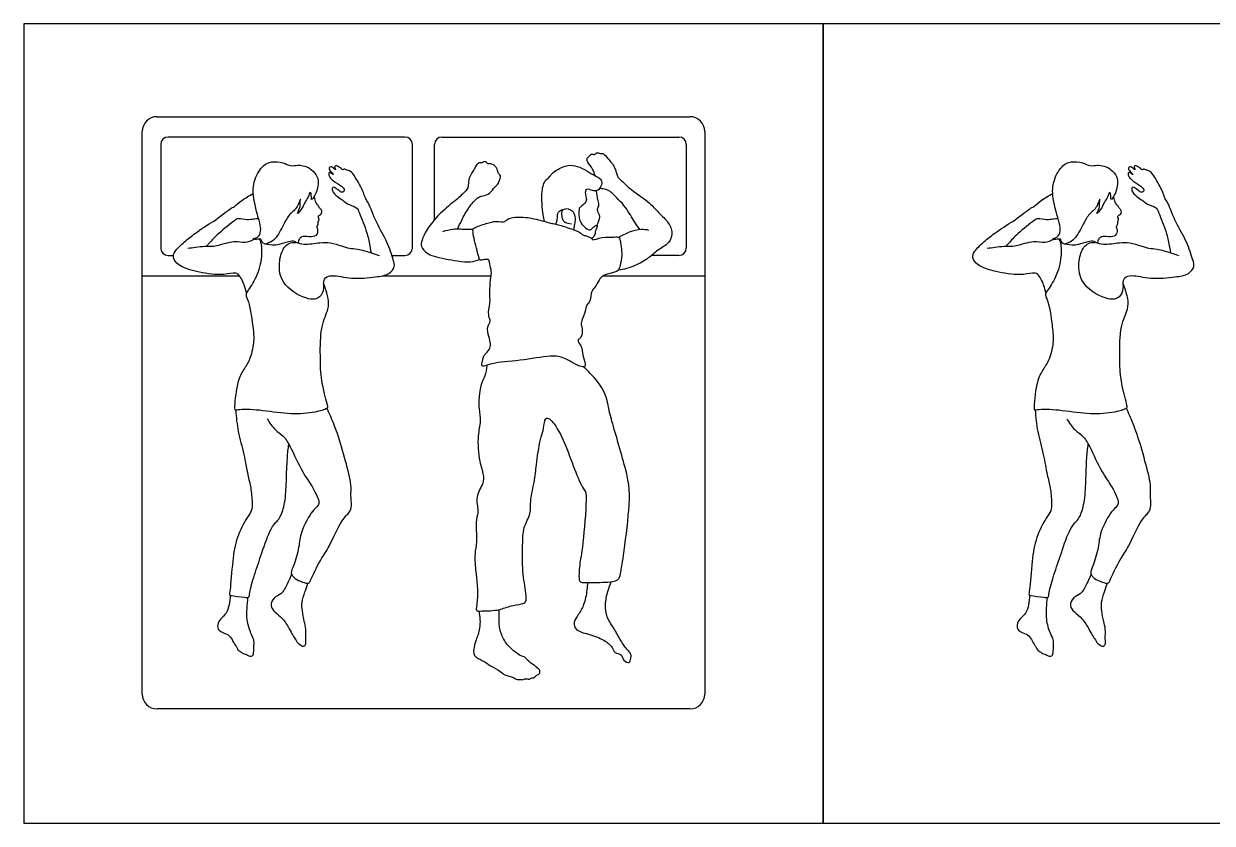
# Model space of a CAD drawing. Header units: millimetres. Extents: x 0 to 18.9, y 0.1 to 18.6.
# Drawn here: x 10.662 to 14.74, y 12.825 to 15.568 of the extents above; entities that cross this region are included whole.
import ezdxf

# ---------------------------------------------------------------- set-up
doc = ezdxf.new("R2010")
doc.units = ezdxf.units.MM
for name, color, linetype, true_color in [('AG-FURNITURE', 7, 'Continuous', 0x66ccff), ('AG-PEOPLE', 7, 'Continuous', 0x66ccff), ('X-VIEWPORT', 7, 'Continuous', 0xfb0280)]:
    doc.layers.add(name, color=color, linetype=linetype, true_color=true_color)

msp = doc.modelspace()

# ---------------------------------------------------------------- linework, layer by layer
at = {"layer": 'AG-FURNITURE'}
for p, q in [((11.0682, 14.7033), (11.4023, 14.7033)), ((11.711, 14.7033), (11.7326, 14.7033)), ((11.8916, 14.7033), (12.2655, 14.7033)), ((12.6496, 14.7033), (12.9986, 14.7033))]:
    msp.add_line(p, q, dxfattribs=at)
for centre, radius, start, end in [((11.119, 15.1986), 0.0508, 90, 180), ((12.9478, 15.1986), 0.0508, 0, 90), ((11.1571, 15.1542), 0.0254, 90, 180), ((11.9699, 15.1542), 0.0254, 360, 90), ((12.0969, 15.1542), 0.0254, 90, 180), ((12.9097, 15.1542), 0.0254, 0, 90), ((11.1571, 14.7986), 0.0254, 180, 270), ((11.9699, 14.7986), 0.0254, 270, 0), ((12.9097, 14.7986), 0.0254, 270, 0), ((11.119, 13.2682), 0.0508, 180, 270), ((12.9478, 13.2682), 0.0508, 270, 0)]:
    msp.add_arc(centre, radius, start, end, dxfattribs=at)
for points in [[(11.119, 15.2494), (12.0334, 15.2494), (12.9478, 15.2494)], [(11.0682, 13.2682), (11.0682, 14.2334), (11.0682, 15.1986)], [(11.9699, 15.1796), (11.5635, 15.1796), (11.1571, 15.1796)], [(12.0969, 15.1796), (12.5033, 15.1796), (12.9097, 15.1796)], [(12.9986, 15.1986), (12.9986, 14.2334), (12.9986, 13.2682)], [(11.1317, 15.1542), (11.1317, 14.9764), (11.1317, 14.7986)], [(11.9953, 14.7986), (11.9953, 14.9764), (11.9953, 15.1542)], [(12.0715, 14.8964), (12.0715, 15.0253), (12.0715, 15.1542)], [(12.9351, 15.1542), (12.9351, 14.9764), (12.9351, 14.7986)], [(11.1571, 14.7732), (11.1662, 14.7732), (11.1752, 14.7732)], [(11.9251, 14.7732), (11.9475, 14.7732), (11.9699, 14.7732)], [(12.9097, 14.7732), (12.8626, 14.7732), (12.8154, 14.7732)], [(12.9478, 13.2174), (12.0334, 13.2174), (11.119, 13.2174)]]:
    msp.add_open_spline(points, degree=2, dxfattribs=at)
at = {"layer": 'AG-PEOPLE'}
for points, knots in [([(11.4758, 14.8295), (11.4664, 14.8296), (11.4567, 14.8269), (11.4442, 14.8317), (11.4684, 14.8336), (11.4767, 14.859), (11.4721, 14.8867), (11.4465, 14.9701), (11.449, 15.0306), (11.4813, 15.0843), (11.5114, 15.0965), (11.552, 15.0939), (11.5764, 15.0779), (11.6027, 15.0848), (11.6186, 15.0811), (11.6263, 15.0791)], [15.273259, 15.273259, 15.273259, 15.273259, 15.503391, 15.658708, 15.895132, 16.186466, 16.506705, 17.061047, 17.539633, 17.993741, 18.327445, 18.701136, 19.018735, 19.319303, 19.61353, 19.61353, 19.61353, 19.61353]), ([(12.1506, 14.8636), (12.155, 14.8741), (12.1649, 14.8951), (12.1863, 14.9365), (12.2166, 14.9705), (12.2307, 14.9769), (12.2573, 14.9807), (12.2733, 15.0033), (12.2915, 15.0204), (12.2962, 15.0363), (12.2987, 15.0471), (12.293, 15.052), (12.2894, 15.0544), (12.2865, 15.0696), (12.281, 15.0793), (12.271, 15.0867), (12.26, 15.0888), (12.2535, 15.0861), (12.251, 15.094), (12.2402, 15.0966), (12.2355, 15.0893), (12.226, 15.0928), (12.2152, 15.0858), (12.2089, 15.0708), (12.1988, 15.0565), (12.189, 15.0393), (12.1875, 15.0139), (12.185, 15.0003), (12.1519, 14.9682), (12.1054, 14.9336), (12.0471, 14.8719), (12.0288, 14.8283), (12.0221, 14.8025), (12.0457, 14.7798), (12.0699, 14.7694), (12.1508, 14.7528), (12.1933, 14.7497), (12.2161, 14.7556), (12.2263, 14.7593)], [0, 0, 0, 0, 0.33156, 0.725956, 1.103378, 1.326811, 1.61226, 1.910571, 2.194644, 2.423723, 2.602357, 2.745413, 2.862826, 3.07898, 3.272646, 3.47139, 3.663526, 3.796958, 3.942903, 4.119436, 4.270869, 4.439302, 4.63424, 4.861209, 5.099157, 5.353762, 5.632478, 5.837686, 6.20686, 6.659513, 7.184702, 7.572564, 7.843324, 8.144343, 8.448784, 8.968802, 9.354566, 9.681914, 9.681914, 9.681914, 9.681914]), ([(12.6222, 15.0471), (12.6202, 15.0548), (12.6158, 15.0694), (12.5973, 15.0926), (12.5926, 15.101), (12.5976, 15.1122), (12.6041, 15.1135), (12.608, 15.1237), (12.6205, 15.1169), (12.6268, 15.1278), (12.6379, 15.1223), (12.6513, 15.1258), (12.6667, 15.1039), (12.6921, 15.0776), (12.6965, 15.0441), (12.7138, 15.0293), (12.7475, 14.9954), (12.8105, 14.9555), (12.8382, 14.9209), (12.8694, 14.8935), (12.8911, 14.8556), (12.8782, 14.8134), (12.8357, 14.7924), (12.8057, 14.7628), (12.7584, 14.736), (12.7211, 14.7253), (12.7018, 14.7223)], [0, 0, 0, 0, 0.277224, 0.583329, 0.754574, 0.936555, 1.08032, 1.242768, 1.431014, 1.605597, 1.790886, 1.98984, 2.270308, 2.621812, 2.937722, 3.198613, 3.593187, 4.091838, 4.472837, 4.838607, 5.201817, 5.552178, 5.93787, 6.309655, 6.728238, 7.16888, 7.16888, 7.16888, 7.16888]), ([(14.219, 14.8295), (14.2096, 14.8296), (14.1999, 14.8269), (14.1874, 14.8317), (14.2116, 14.8336), (14.2199, 14.859), (14.2153, 14.8867), (14.1897, 14.9701), (14.1922, 15.0306), (14.2245, 15.0843), (14.2546, 15.0965), (14.2952, 15.0939), (14.3196, 15.0779), (14.3459, 15.0848), (14.3618, 15.0811), (14.3695, 15.0791)], [15.273259, 15.273259, 15.273259, 15.273259, 15.503391, 15.658708, 15.895132, 16.186466, 16.506705, 17.061047, 17.539633, 17.993741, 18.327445, 18.701136, 19.018735, 19.319303, 19.61353, 19.61353, 19.61353, 19.61353]), ([(11.6263, 15.0791), (11.6305, 15.078), (11.6391, 15.0755), (11.6624, 15.0577), (11.6762, 15.029), (11.6659, 14.9843), (11.6477, 14.9593), (11.6494, 14.9748), (11.6455, 14.9984), (11.6378, 14.9708), (11.6256, 14.9566), (11.6206, 14.9391), (11.5928, 14.9053), (11.6118, 14.938), (11.6092, 14.9513), (11.6127, 14.9765), (11.6018, 14.9351), (11.5724, 14.9163), (11.5544, 14.8812), (11.527, 14.828), (11.5051, 14.8173), (11.4948, 14.8136), (11.4899, 14.8125)], [19.61353, 19.61353, 19.61353, 19.61353, 19.822343, 20.12772, 20.44956, 20.851702, 21.116283, 21.297967, 21.525209, 21.770147, 22.030946, 22.300589, 22.599173, 22.86117, 23.113548, 23.317541, 23.619424, 23.97278, 24.340947, 24.786961, 25.064883, 25.291465, 25.291465, 25.291465, 25.291465]), ([(11.6905, 14.6768), (11.6907, 14.6836), (11.6946, 14.6997), (11.7238, 14.708), (11.7871, 14.6903), (11.8665, 14.6992), (11.9153, 14.7061), (11.9374, 14.7349), (11.9293, 14.7593), (11.9097, 14.8236), (11.8719, 14.8812), (11.8465, 14.9525), (11.8341, 14.9666), (11.8253, 14.9994), (11.7969, 15.0456), (11.7855, 15.0623), (11.7683, 15.0673), (11.7641, 15.0691), (11.7584, 15.0687), (11.7561, 15.0665), (11.7508, 15.0719), (11.7377, 15.0801), (11.7341, 15.0821), (11.7279, 15.0793), (11.7282, 15.0743), (11.7336, 15.0651), (11.7261, 15.0706), (11.7156, 15.0807), (11.7086, 15.0733), (11.71, 15.0665), (11.7222, 15.0548), (11.7252, 15.0494), (11.7158, 15.056), (11.7091, 15.0601), (11.707, 15.0498), (11.7118, 15.0409), (11.7238, 15.0284), (11.7517, 15.0125), (11.7633, 14.9993), (11.7606, 14.9926), (11.7528, 14.9882), (11.7434, 14.9964), (11.7295, 15.0068), (11.7205, 15.0079), (11.7188, 14.9929), (11.738, 14.9739), (11.7568, 14.9631), (11.773, 14.9477), (11.8043, 14.9401), (11.8112, 14.9243), (11.8385, 14.8589), (11.847, 14.8177), (11.8518, 14.7929), (11.8534, 14.7826)], [0, 0, 0, 0, 0.263263, 0.555076, 1.025169, 1.552899, 1.955737, 2.271337, 2.551966, 3.019254, 3.526201, 4.01814, 4.262174, 4.595468, 5.026328, 5.289301, 5.520855, 5.648507, 5.780157, 5.869846, 6.020005, 6.251559, 6.368163, 6.503764, 6.631523, 6.787599, 6.921878, 7.138914, 7.291334, 7.437686, 7.682381, 7.779357, 7.95451, 8.101609, 8.259618, 8.441752, 8.682879, 9.019029, 9.249425, 9.386389, 9.541807, 9.740296, 9.987485, 10.134647, 10.326549, 10.62502, 10.898498, 11.174502, 11.488071, 11.722805, 12.205673, 12.610455, 12.897442, 12.897442, 12.897442, 12.897442]), ([(12.4489, 14.8901), (12.4471, 14.8979), (12.4432, 14.913), (12.4357, 14.9935), (12.45, 15.0311), (12.4683, 15.0443), (12.4726, 15.0561), (12.5202, 15.0849), (12.5516, 15.0828), (12.5874, 15.0693), (12.6128, 15.0502), (12.6396, 15.0402), (12.6475, 15.0242), (12.6409, 15.0058), (12.6291, 14.9935), (12.6148, 14.9951), (12.5907, 15.0044), (12.5875, 14.988), (12.5918, 14.9709), (12.5938, 14.9556), (12.5719, 14.9404), (12.5654, 14.9326), (12.5665, 14.8895), (12.5841, 14.8726), (12.6019, 14.8572), (12.6122, 14.866), (12.619, 14.8729), (12.6309, 14.8784), (12.6289, 14.868), (12.6232, 14.8589), (12.6225, 14.8479), (12.6196, 14.841), (12.614, 14.8338), (12.6106, 14.831)], [0, 0, 0, 0, 0.278463, 0.78194, 1.142313, 1.392683, 1.589808, 2.002435, 2.332612, 2.680778, 3.009845, 3.309978, 3.531841, 3.775055, 3.998918, 4.217658, 4.486827, 4.67863, 4.920721, 5.132607, 5.412045, 5.596797, 5.949566, 6.24122, 6.497721, 6.683854, 6.87461, 7.048601, 7.194405, 7.389202, 7.571973, 7.726616, 7.934869, 7.934869, 7.934869, 7.934869]), ([(14.3695, 15.0791), (14.3737, 15.078), (14.3823, 15.0755), (14.4056, 15.0577), (14.4194, 15.029), (14.4091, 14.9843), (14.3909, 14.9593), (14.3926, 14.9748), (14.3887, 14.9984), (14.381, 14.9708), (14.3688, 14.9566), (14.3638, 14.9391), (14.336, 14.9053), (14.355, 14.938), (14.3524, 14.9513), (14.3559, 14.9765), (14.345, 14.9351), (14.3156, 14.9163), (14.2976, 14.8812), (14.2702, 14.828), (14.2483, 14.8173), (14.238, 14.8136), (14.2331, 14.8125)], [19.61353, 19.61353, 19.61353, 19.61353, 19.822343, 20.12772, 20.44956, 20.851702, 21.116283, 21.297967, 21.525209, 21.770147, 22.030946, 22.300589, 22.599173, 22.86117, 23.113548, 23.317541, 23.619424, 23.97278, 24.340947, 24.786961, 25.064883, 25.291465, 25.291465, 25.291465, 25.291465]), ([(14.4337, 14.6768), (14.4339, 14.6836), (14.4378, 14.6997), (14.467, 14.708), (14.5303, 14.6903), (14.6097, 14.6992), (14.6585, 14.7061), (14.6806, 14.7349), (14.6725, 14.7593), (14.6529, 14.8236), (14.6151, 14.8812), (14.5897, 14.9525), (14.5773, 14.9666), (14.5685, 14.9994), (14.5401, 15.0456), (14.5287, 15.0623), (14.5115, 15.0673), (14.5073, 15.0691), (14.5016, 15.0687), (14.4993, 15.0665), (14.494, 15.0719), (14.4809, 15.0801), (14.4773, 15.0821), (14.4711, 15.0793), (14.4714, 15.0743), (14.4768, 15.0651), (14.4693, 15.0706), (14.4588, 15.0807), (14.4518, 15.0733), (14.4532, 15.0665), (14.4654, 15.0548), (14.4684, 15.0494), (14.459, 15.056), (14.4523, 15.0601), (14.4502, 15.0498), (14.455, 15.0409), (14.467, 15.0284), (14.4949, 15.0125), (14.5065, 14.9993), (14.5038, 14.9926), (14.496, 14.9882), (14.4866, 14.9964), (14.4727, 15.0068), (14.4637, 15.0079), (14.462, 14.9929), (14.4812, 14.9739), (14.5, 14.9631), (14.5162, 14.9477), (14.5475, 14.9401), (14.5544, 14.9243), (14.5817, 14.8589), (14.5902, 14.8177), (14.595, 14.7929), (14.5966, 14.7826)], [0, 0, 0, 0, 0.263263, 0.555076, 1.025169, 1.552899, 1.955737, 2.271337, 2.551966, 3.019254, 3.526201, 4.01814, 4.262174, 4.595468, 5.026328, 5.289301, 5.520855, 5.648507, 5.780157, 5.869846, 6.020005, 6.251559, 6.368163, 6.503764, 6.631523, 6.787599, 6.921878, 7.138914, 7.291334, 7.437686, 7.682381, 7.779357, 7.95451, 8.101609, 8.259618, 8.441752, 8.682879, 9.019029, 9.249425, 9.386389, 9.541807, 9.740296, 9.987485, 10.134647, 10.326549, 10.62502, 10.898498, 11.174502, 11.488071, 11.722805, 12.205673, 12.610455, 12.897442, 12.897442, 12.897442, 12.897442]), ([(11.3123, 14.8902), (11.3339, 14.9052), (11.3675, 14.934), (11.3852, 14.94), (11.4072, 14.9621), (11.4371, 14.9791), (11.4493, 14.9857)], [3.531024, 3.531024, 3.531024, 3.531024, 4.01814, 4.262174, 4.595468, 4.942128, 4.942128, 4.942128, 4.942128]), ([(11.6042, 14.8154), (11.6043, 14.8205), (11.6079, 14.8303), (11.6155, 14.8405), (11.6403, 14.8385), (11.6686, 14.838), (11.6732, 14.8603), (11.6657, 14.871), (11.6739, 14.8822), (11.671, 14.888), (11.677, 14.8969), (11.6726, 14.9029), (11.6724, 14.9103), (11.6804, 14.9133), (11.6855, 14.9187), (11.6849, 14.9272), (11.6785, 14.9342), (11.6718, 14.9448), (11.6627, 14.9549), (11.6613, 14.9658), (11.6585, 14.9758)], [0, 0, 0, 0, 0.236361, 0.436456, 0.734617, 1.042361, 1.296789, 1.507097, 1.712212, 1.858148, 2.040757, 2.198797, 2.348432, 2.516911, 2.677552, 2.843059, 3.02702, 3.241397, 3.466277, 3.692841, 3.692841, 3.692841, 3.692841]), ([(12.6282, 14.8761), (12.6409, 14.9044), (12.6365, 14.9115), (12.6299, 14.9282), (12.6309, 14.9359), (12.6357, 14.9427), (12.6351, 14.9525), (12.6303, 14.9697), (12.6288, 14.9809), (12.627, 14.9951)], [0, 0, 0, 0, 0.335993, 0.740441, 1.001464, 1.264519, 1.558662, 1.966819, 2.359966, 2.359966, 2.359966, 2.359966]), ([(12.7762, 14.8625), (12.7697, 14.871), (12.7556, 14.8883), (12.7296, 14.9405), (12.6835, 14.9834), (12.6708, 14.9963), (12.6499, 15.0017), (12.6423, 15.0035), (12.6383, 15.0042)], [0, 0, 0, 0, 0.322538, 0.761988, 1.212663, 1.455507, 1.712188, 1.912211, 1.912211, 1.912211, 1.912211]), ([(14.0555, 14.8902), (14.0771, 14.9052), (14.1107, 14.934), (14.1284, 14.94), (14.1504, 14.9621), (14.1803, 14.9791), (14.1925, 14.9857)], [3.531024, 3.531024, 3.531024, 3.531024, 4.01814, 4.262174, 4.595468, 4.942128, 4.942128, 4.942128, 4.942128]), ([(14.3474, 14.8154), (14.3475, 14.8205), (14.3511, 14.8303), (14.3587, 14.8405), (14.3835, 14.8385), (14.4118, 14.838), (14.4164, 14.8603), (14.4089, 14.871), (14.4171, 14.8822), (14.4142, 14.888), (14.4202, 14.8969), (14.4158, 14.9029), (14.4156, 14.9103), (14.4236, 14.9133), (14.4287, 14.9187), (14.4281, 14.9272), (14.4217, 14.9342), (14.415, 14.9448), (14.4059, 14.9549), (14.4045, 14.9658), (14.4017, 14.9758)], [0, 0, 0, 0, 0.236361, 0.436456, 0.734617, 1.042361, 1.296789, 1.507097, 1.712212, 1.858148, 2.040757, 2.198797, 2.348432, 2.516911, 2.677552, 2.843059, 3.02702, 3.241397, 3.466277, 3.692841, 3.692841, 3.692841, 3.692841]), ([(12.4875, 14.8808), (12.4895, 14.885), (12.4931, 14.8937), (12.4927, 14.9109), (12.4955, 14.9228), (12.506, 14.93), (12.5115, 14.9315)], [0, 0, 0, 0, 0.2123122, 0.4441545, 0.6379525, 0.876327, 0.876327, 0.876327, 0.876327]), ([(12.5293, 14.9336), (12.5116, 14.9324), (12.5058, 14.9239), (12.5083, 14.9031), (12.5115, 14.8935), (12.5213, 14.8827), (12.5414, 14.8823)], [0, 0, 0, 0, 0.349687, 0.788438, 1.113097, 1.549905, 1.549905, 1.549905, 1.549905]), ([(12.5293, 14.9336), (12.5423, 14.9276), (12.5521, 14.9198), (12.5545, 14.8937), (12.5504, 14.8759), (12.5496, 14.8661), (12.5491, 14.8614)], [0, 0, 0, 0, 0.268149, 0.604628, 0.895036, 1.147773, 1.147773, 1.147773, 1.147773]), ([(11.4258, 14.6439), (11.4241, 14.6537), (11.4196, 14.6713), (11.4002, 14.7132), (11.3784, 14.713), (11.3333, 14.7039), (11.2547, 14.716), (11.1932, 14.7357), (11.1717, 14.7654), (11.1791, 14.7887), (11.2146, 14.8221), (11.2501, 14.8503), (11.2924, 14.8788), (11.3144, 14.8914)], [0, 0, 0, 0, 0.316738, 0.691845, 0.937247, 1.323272, 1.850569, 2.318434, 2.640091, 2.906371, 3.30317, 3.704909, 4.211684, 4.211684, 4.211684, 4.211684]), ([(11.4677, 14.8991), (11.4616, 14.8985), (11.4491, 14.8981), (11.4288, 14.8933), (11.3979, 14.9022), (11.3841, 14.8919), (11.3278, 14.8488), (11.3041, 14.822), (11.2918, 14.8079), (11.2892, 14.8048)], [10.682575, 10.682575, 10.682575, 10.682575, 10.898498, 11.174502, 11.488071, 11.722805, 12.205673, 12.610455, 12.721601, 12.721601, 12.721601, 12.721601]), ([(12.4875, 14.8808), (12.4808, 14.8823), (12.4694, 14.8837), (12.4259, 14.8974), (12.3715, 14.9075), (12.321, 14.9023), (12.3145, 14.8862), (12.2806, 14.8924), (12.2507, 14.8836), (12.2088, 14.8696), (12.2022, 14.8634), (12.2046, 14.8376), (12.2202, 14.7775), (12.2265, 14.7544), (12.237, 14.7581), (12.2489, 14.7606), (12.2589, 14.7582), (12.2606, 14.7433), (12.2677, 14.7175), (12.2644, 14.6965), (12.2598, 14.6585), (12.2629, 14.6099), (12.2581, 14.5955), (12.2551, 14.5619), (12.2662, 14.548), (12.2497, 14.5282), (12.2576, 14.4945), (12.2644, 14.4707), (12.2618, 14.4484), (12.2406, 14.4336), (12.2358, 14.4121), (12.2314, 14.3912), (12.252, 14.3957), (12.2819, 14.4075), (12.3795, 14.4124), (12.4771, 14.4333), (12.5206, 14.4209), (12.5724, 14.3884), (12.5934, 14.3937), (12.5791, 14.4239), (12.579, 14.4545), (12.567, 14.4727), (12.5614, 14.4831), (12.5722, 14.4893), (12.5815, 14.5086), (12.5739, 14.5329), (12.5752, 14.5501), (12.5901, 14.5814), (12.5907, 14.6035), (12.6088, 14.6153), (12.6071, 14.652), (12.6233, 14.663), (12.6348, 14.6896), (12.6479, 14.7037), (12.6636, 14.7095), (12.6956, 14.7175), (12.7032, 14.7221), (12.7088, 14.741), (12.7165, 14.7726), (12.7095, 14.8263), (12.7039, 14.8353), (12.6968, 14.8379), (12.6856, 14.8351), (12.6473, 14.8388), (12.6136, 14.8239), (12.6112, 14.8308), (12.6068, 14.8351), (12.5996, 14.8374), (12.5894, 14.8417), (12.5796, 14.8427), (12.5697, 14.8545), (12.5291, 14.8686), (12.4979, 14.8783), (12.4875, 14.8808)], [0, 0, 0, 0, 0.245802, 0.623931, 1.073494, 1.463716, 1.667079, 1.978749, 2.323457, 2.696697, 2.847382, 3.121178, 3.58404, 3.834891, 3.999184, 4.203987, 4.370506, 4.577953, 4.870541, 5.129447, 5.485341, 5.874437, 6.104616, 6.422393, 6.643106, 6.904295, 7.232167, 7.518185, 7.771824, 8.050829, 8.322262, 8.545347, 8.760006, 9.085641, 9.65993, 10.235725, 10.627356, 11.068519, 11.273658, 11.571257, 11.894483, 12.156726, 12.328162, 12.5089, 12.765008, 13.043567, 13.279231, 13.610068, 13.869033, 14.116532, 14.439628, 14.686138, 14.987362, 15.231045, 15.471295, 15.798531, 15.963215, 16.196471, 16.5344, 16.946703, 17.120472, 17.262687, 17.450116, 17.818082, 18.14856, 18.267961, 18.404716, 18.564369, 18.755858, 18.929563, 19.139985, 19.520556, 19.900385, 19.900385, 19.900385, 19.900385]), ([(14.169, 14.6439), (14.1673, 14.6537), (14.1628, 14.6713), (14.1434, 14.7132), (14.1216, 14.713), (14.0765, 14.7039), (13.9979, 14.716), (13.9364, 14.7357), (13.9149, 14.7654), (13.9223, 14.7887), (13.9578, 14.8221), (13.9933, 14.8503), (14.0356, 14.8788), (14.0576, 14.8914)], [0, 0, 0, 0, 0.316738, 0.691845, 0.937247, 1.323272, 1.850569, 2.318434, 2.640091, 2.906371, 3.30317, 3.704909, 4.211684, 4.211684, 4.211684, 4.211684]), ([(14.2109, 14.8991), (14.2048, 14.8985), (14.1923, 14.8981), (14.172, 14.8933), (14.1411, 14.9022), (14.1273, 14.8919), (14.071, 14.8488), (14.0473, 14.822), (14.035, 14.8079), (14.0324, 14.8048)], [10.682575, 10.682575, 10.682575, 10.682575, 10.898498, 11.174502, 11.488071, 11.722805, 12.205673, 12.610455, 12.721601, 12.721601, 12.721601, 12.721601]), ([(12.2038, 14.8632), (12.1959, 14.8623), (12.1803, 14.861), (12.1535, 14.8641), (12.1343, 14.8631), (12.1099, 14.8584), (12.0982, 14.8545)], [0, 0, 0, 0, 0.282137, 0.575446, 0.832237, 1.181801, 1.181801, 1.181801, 1.181801]), ([(12.7031, 14.835), (12.7149, 14.8427), (12.7395, 14.8551), (12.7797, 14.8649), (12.7971, 14.8624), (12.8054, 14.8606)], [0, 0, 0, 0, 0.372697, 0.738103, 1.028786, 1.028786, 1.028786, 1.028786]), ([(11.2245, 14.7977), (11.2334, 14.7994), (11.2514, 14.802), (11.2843, 14.8058), (11.3243, 14.8033), (11.3825, 14.8269), (11.4211, 14.8152), (11.4431, 14.8241), (11.4529, 14.8288)], [0, 0, 0, 0, 0.302418, 0.631408, 1.001882, 1.45541, 1.81689, 2.148205, 2.148205, 2.148205, 2.148205]), ([(11.4701, 14.8299), (11.4724, 14.825), (11.478, 14.8147), (11.4798, 14.7569), (11.4597, 14.6938), (11.4282, 14.6497), (11.4221, 14.6365), (11.4369, 14.6131), (11.4498, 14.5174), (11.4527, 14.4755), (11.4385, 14.4122), (11.4113, 14.376), (11.3917, 14.3347), (11.3839, 14.2511), (11.3864, 14.2413), (11.4069, 14.2484), (11.4866, 14.2427), (11.5766, 14.228), (11.6576, 14.2335), (11.7003, 14.2472), (11.7066, 14.2529), (11.6995, 14.2749), (11.6791, 14.3584), (11.6798, 14.4273), (11.6783, 14.5288), (11.7085, 14.5874), (11.7088, 14.6246), (11.6969, 14.6611), (11.689, 14.6838), (11.6923, 14.6573), (11.6802, 14.6258), (11.6359, 14.6176), (11.5495, 14.6659), (11.5337, 14.7362), (11.5472, 14.7924), (11.5627, 14.8083), (11.5799, 14.8203), (11.5984, 14.8162), (11.5902, 14.8239), (11.5685, 14.8206), (11.537, 14.8094), (11.5171, 14.8077), (11.4803, 14.8117), (11.4773, 14.8245), (11.4758, 14.8295)], [0, 0, 0, 0, 0.231855, 0.659644, 1.151696, 1.570082, 1.7663, 2.054017, 2.621303, 3.020041, 3.473128, 3.85741, 4.267958, 4.792617, 4.934246, 5.165812, 5.682615, 6.255748, 6.786831, 7.156974, 7.295108, 7.549608, 8.084122, 8.588116, 9.167755, 9.632041, 9.978988, 10.351143, 10.562829, 10.798257, 11.127904, 11.487687, 12.045989, 12.531644, 12.959133, 13.226918, 13.493131, 13.700549, 13.828901, 14.100538, 14.437146, 14.709007, 15.042908, 15.273259, 15.273259, 15.273259, 15.273259]), ([(11.5952, 14.8183), (11.6045, 14.8152), (11.6234, 14.8087), (11.6788, 14.818), (11.7129, 14.8183), (11.7521, 14.8063), (11.7793, 14.7971), (11.8074, 14.7964), (11.8543, 14.7827), (11.8722, 14.7763), (11.8813, 14.7727)], [0, 0, 0, 0, 0.31513, 0.742875, 1.090769, 1.456975, 1.765436, 2.074134, 2.476449, 2.791076, 2.791076, 2.791076, 2.791076]), ([(13.9677, 14.7977), (13.9766, 14.7994), (13.9946, 14.802), (14.0275, 14.8058), (14.0675, 14.8033), (14.1257, 14.8269), (14.1643, 14.8152), (14.1863, 14.8241), (14.1961, 14.8288)], [0, 0, 0, 0, 0.302418, 0.631408, 1.001882, 1.45541, 1.81689, 2.148205, 2.148205, 2.148205, 2.148205]), ([(14.2133, 14.8299), (14.2156, 14.825), (14.2212, 14.8147), (14.223, 14.7569), (14.2029, 14.6938), (14.1714, 14.6497), (14.1653, 14.6365), (14.1801, 14.6131), (14.193, 14.5174), (14.1959, 14.4755), (14.1817, 14.4122), (14.1545, 14.376), (14.1349, 14.3347), (14.1271, 14.2511), (14.1296, 14.2413), (14.1501, 14.2484), (14.2298, 14.2427), (14.3198, 14.228), (14.4008, 14.2335), (14.4435, 14.2472), (14.4498, 14.2529), (14.4427, 14.2749), (14.4223, 14.3584), (14.423, 14.4273), (14.4215, 14.5288), (14.4517, 14.5874), (14.452, 14.6246), (14.4401, 14.6611), (14.4322, 14.6838), (14.4355, 14.6573), (14.4234, 14.6258), (14.3791, 14.6176), (14.2927, 14.6659), (14.2769, 14.7362), (14.2904, 14.7924), (14.3059, 14.8083), (14.3231, 14.8203), (14.3416, 14.8162), (14.3334, 14.8239), (14.3117, 14.8206), (14.2802, 14.8094), (14.2603, 14.8077), (14.2235, 14.8117), (14.2205, 14.8245), (14.219, 14.8295)], [0, 0, 0, 0, 0.231855, 0.659644, 1.151696, 1.570082, 1.7663, 2.054017, 2.621303, 3.020041, 3.473128, 3.85741, 4.267958, 4.792617, 4.934246, 5.165812, 5.682615, 6.255748, 6.786831, 7.156974, 7.295108, 7.549608, 8.084122, 8.588116, 9.167755, 9.632041, 9.978988, 10.351143, 10.562829, 10.798257, 11.127904, 11.487687, 12.045989, 12.531644, 12.959133, 13.226918, 13.493131, 13.700549, 13.828901, 14.100538, 14.437146, 14.709007, 15.042908, 15.273259, 15.273259, 15.273259, 15.273259]), ([(14.3384, 14.8183), (14.3477, 14.8152), (14.3666, 14.8087), (14.422, 14.818), (14.4561, 14.8183), (14.4953, 14.8063), (14.5225, 14.7971), (14.5506, 14.7964), (14.5975, 14.7827), (14.6154, 14.7763), (14.6245, 14.7727)], [0, 0, 0, 0, 0.31513, 0.742875, 1.090769, 1.456975, 1.765436, 2.074134, 2.476449, 2.791076, 2.791076, 2.791076, 2.791076]), ([(12.251, 14.396), (12.25, 14.3838), (12.2449, 14.3589), (12.2325, 14.34), (12.2242, 14.2962), (12.2221, 14.2478), (12.2313, 14.203), (12.217, 14.1539), (12.2232, 14.0675), (12.2405, 14.0221), (12.2401, 13.9904), (12.209, 13.9454), (12.2245, 13.8968), (12.2113, 13.867), (12.2177, 13.7896), (12.2081, 13.7493), (12.2115, 13.6925), (12.2238, 13.5955), (12.2094, 13.5515), (12.2317, 13.554), (12.2878, 13.5531), (12.3274, 13.5708), (12.3691, 13.5764), (12.3873, 13.5831), (12.3854, 13.6186), (12.3712, 13.6912), (12.3741, 13.7783), (12.3736, 13.839), (12.4044, 13.8876), (12.3973, 13.9316), (12.4172, 14.0052), (12.4203, 14.0612), (12.4348, 14.1499), (12.4462, 14.1743), (12.4498, 14.2285), (12.5051, 14.1777), (12.5434, 14.0546), (12.5814, 13.9686), (12.5956, 13.9599), (12.5797, 13.7632), (12.5691, 13.7213), (12.5653, 13.6645), (12.5716, 13.6491), (12.6063, 13.6525), (12.6721, 13.6503), (12.7074, 13.6605), (12.7099, 13.6892), (12.7185, 13.725), (12.7436, 13.9332), (12.7407, 14.0031), (12.6686, 14.2382), (12.6648, 14.3187), (12.5963, 14.3787), (12.5813, 14.3916)], [0.009023, 0.009023, 0.009023, 0.009023, 0.356573, 0.634107, 1.014781, 1.425219, 1.808353, 2.22386, 2.765, 3.167648, 3.481614, 3.898849, 4.29318, 4.624705, 5.12778, 5.504043, 5.940774, 6.530721, 6.875373, 7.093798, 7.529763, 7.926883, 8.298319, 8.525879, 8.841345, 9.350098, 9.899109, 10.350494, 10.770797, 11.154217, 11.649374, 12.108553, 12.651793, 12.948785, 13.213845, 13.564958, 14.578528, 15.054384, 15.247914, 15.56874, 15.975399, 16.408661, 16.609998, 16.932553, 17.419505, 17.747158, 18.034487, 18.386358, 18.794466, 19.278428, 19.664806, 20.008885, 22.533423, 22.533423, 22.533423, 22.533423]), ([(11.389, 14.2431), (11.3907, 14.2182), (11.3957, 14.1684), (11.4181, 14.0925), (11.4294, 14.0207), (11.4417, 13.9771), (11.446, 13.9272), (11.445, 13.8959), (11.4246, 13.8711), (11.3898, 13.8028), (11.378, 13.7278), (11.3712, 13.6304), (11.3664, 13.6087), (11.3745, 13.6051), (11.4182, 13.6016), (11.4359, 13.5969), (11.4361, 13.6201), (11.4542, 13.6809), (11.4784, 13.7509), (11.5059, 13.834), (11.5304, 13.8617), (11.5442, 13.8766), (11.5603, 13.9284), (11.5628, 13.9971), (11.5654, 14.0777), (11.5692, 14.1099), (11.5712, 14.1258)], [0, 0, 0, 0, 0.502065, 1.022774, 1.514892, 1.909496, 2.317418, 2.631432, 2.950371, 3.44713, 3.979562, 4.552039, 4.793881, 4.940607, 5.33153, 5.553339, 5.789687, 6.249659, 6.771273, 7.31289, 7.653109, 7.904714, 8.317678, 8.814143, 9.333314, 9.736578, 9.736578, 9.736578, 9.736578]), ([(11.4972, 14.2132), (11.5047, 14.1997), (11.5226, 14.1741), (11.5547, 14.1541), (11.5779, 14.1163), (11.6163, 14.0294), (11.6514, 13.9828), (11.6679, 13.9478), (11.677, 13.9262), (11.6688, 13.91), (11.6495, 13.8961), (11.6099, 13.8242), (11.6078, 13.7736), (11.59, 13.7121), (11.5768, 13.6847), (11.5842, 13.6737), (11.5926, 13.6629), (11.6176, 13.6526), (11.6405, 13.6458), (11.6462, 13.6609), (11.682, 13.7355), (11.7109, 13.7709), (11.7488, 13.8652), (11.7797, 13.8895), (11.7885, 13.9154), (11.7825, 13.9516), (11.7879, 13.988), (11.7652, 14.0704), (11.7407, 14.1592), (11.7144, 14.2218), (11.7063, 14.2406), (11.7023, 14.2494)], [0, 0, 0, 0, 0.395077, 0.742227, 1.125896, 1.694032, 2.146229, 2.502365, 2.772374, 2.997409, 3.278328, 3.792305, 4.22426, 4.687086, 4.993443, 5.182919, 5.393504, 5.701584, 5.964375, 6.168991, 6.68479, 7.114383, 7.687099, 8.046919, 8.333807, 8.67662, 9.026591, 9.557391, 10.133318, 10.603365, 10.916263, 10.916263, 10.916263, 10.916263]), ([(14.1322, 14.2431), (14.1339, 14.2182), (14.1389, 14.1684), (14.1613, 14.0925), (14.1726, 14.0207), (14.1849, 13.9771), (14.1892, 13.9272), (14.1882, 13.8959), (14.1678, 13.8711), (14.133, 13.8028), (14.1212, 13.7278), (14.1144, 13.6304), (14.1096, 13.6087), (14.1177, 13.6051), (14.1614, 13.6016), (14.1791, 13.5969), (14.1793, 13.6201), (14.1974, 13.6809), (14.2216, 13.7509), (14.2491, 13.834), (14.2736, 13.8617), (14.2874, 13.8766), (14.3035, 13.9284), (14.306, 13.9971), (14.3086, 14.0777), (14.3124, 14.1099), (14.3144, 14.1258)], [0, 0, 0, 0, 0.502065, 1.022774, 1.514892, 1.909496, 2.317418, 2.631432, 2.950371, 3.44713, 3.979562, 4.552039, 4.793881, 4.940607, 5.33153, 5.553339, 5.789687, 6.249659, 6.771273, 7.31289, 7.653109, 7.904714, 8.317678, 8.814143, 9.333314, 9.736578, 9.736578, 9.736578, 9.736578]), ([(14.2404, 14.2132), (14.2479, 14.1997), (14.2658, 14.1741), (14.2979, 14.1541), (14.3211, 14.1163), (14.3595, 14.0294), (14.3946, 13.9828), (14.4111, 13.9478), (14.4202, 13.9262), (14.412, 13.91), (14.3927, 13.8961), (14.3531, 13.8242), (14.351, 13.7736), (14.3332, 13.7121), (14.32, 13.6847), (14.3274, 13.6737), (14.3358, 13.6629), (14.3608, 13.6526), (14.3837, 13.6458), (14.3894, 13.6609), (14.4252, 13.7355), (14.4541, 13.7709), (14.492, 13.8652), (14.5229, 13.8895), (14.5317, 13.9154), (14.5257, 13.9516), (14.5311, 13.988), (14.5084, 14.0704), (14.4839, 14.1592), (14.4576, 14.2218), (14.4495, 14.2406), (14.4455, 14.2494)], [0, 0, 0, 0, 0.395077, 0.742227, 1.125896, 1.694032, 2.146229, 2.502365, 2.772374, 2.997409, 3.278328, 3.792305, 4.22426, 4.687086, 4.993443, 5.182919, 5.393504, 5.701584, 5.964375, 6.168991, 6.68479, 7.114383, 7.687099, 8.046919, 8.333807, 8.67662, 9.026591, 9.557391, 10.133318, 10.603365, 10.916263, 10.916263, 10.916263, 10.916263]), ([(11.5807, 13.6797), (11.5764, 13.6678), (11.5657, 13.6461), (11.5474, 13.6088), (11.518, 13.6016), (11.5055, 13.5707), (11.5233, 13.5481), (11.5516, 13.5286), (11.5731, 13.4926), (11.5836, 13.4707), (11.5963, 13.4543), (11.5993, 13.4447), (11.6154, 13.4337), (11.621, 13.4311), (11.6321, 13.4373), (11.6282, 13.4589), (11.6318, 13.4921), (11.6235, 13.5173), (11.6174, 13.5539), (11.6143, 13.5833), (11.6271, 13.6189), (11.6333, 13.6386), (11.637, 13.6485)], [0, 0, 0, 0, 0.357207, 0.720173, 1.027109, 1.331337, 1.625381, 1.969672, 2.343254, 2.635156, 2.889857, 3.077452, 3.326632, 3.467966, 3.644585, 3.906235, 4.24222, 4.544497, 4.894419, 5.212196, 5.56328, 5.890136, 5.890136, 5.890136, 5.890136]), ([(14.3239, 13.6797), (14.3196, 13.6678), (14.3089, 13.6461), (14.2906, 13.6088), (14.2612, 13.6016), (14.2487, 13.5707), (14.2665, 13.5481), (14.2948, 13.5286), (14.3163, 13.4926), (14.3268, 13.4707), (14.3395, 13.4543), (14.3425, 13.4447), (14.3586, 13.4337), (14.3642, 13.4311), (14.3753, 13.4373), (14.3714, 13.4589), (14.375, 13.4921), (14.3667, 13.5173), (14.3606, 13.5539), (14.3575, 13.5833), (14.3703, 13.6189), (14.3765, 13.6386), (14.3802, 13.6485)], [0, 0, 0, 0, 0.357207, 0.720173, 1.027109, 1.331337, 1.625381, 1.969672, 2.343254, 2.635156, 2.889857, 3.077452, 3.326632, 3.467966, 3.644585, 3.906235, 4.24222, 4.544497, 4.894419, 5.212196, 5.56328, 5.890136, 5.890136, 5.890136, 5.890136]), ([(12.5966, 13.651), (12.5961, 13.6425), (12.5933, 13.6154), (12.5857, 13.575), (12.5658, 13.5416), (12.5464, 13.5161), (12.5546, 13.4841), (12.6013, 13.475), (12.6516, 13.4556), (12.6825, 13.4315), (12.6874, 13.4075), (12.7156, 13.4069), (12.7161, 13.3821), (12.7405, 13.3737), (12.7433, 13.3831), (12.7486, 13.4028), (12.7364, 13.4174), (12.7242, 13.4294), (12.7041, 13.4626), (12.6821, 13.5022), (12.6606, 13.5317), (12.6559, 13.5777), (12.6631, 13.6136), (12.6739, 13.6437), (12.6777, 13.6538)], [0.262357, 0.262357, 0.262357, 0.262357, 0.450313, 0.865319, 1.223323, 1.540282, 1.831225, 2.215345, 2.649088, 3.000934, 3.262784, 3.529723, 3.792434, 4.049263, 4.203798, 4.457382, 4.69786, 4.934911, 5.291338, 5.684637, 6.028609, 6.410882, 6.832983, 7.059971, 7.059971, 7.059971, 7.059971]), ([(11.3701, 13.6073), (11.37, 13.5964), (11.3669, 13.575), (11.359, 13.5446), (11.3367, 13.5281), (11.3253, 13.5071), (11.3286, 13.4834), (11.3602, 13.4748), (11.3736, 13.4624), (11.3845, 13.4384), (11.391, 13.4329), (11.3947, 13.423), (11.3985, 13.417), (11.4066, 13.4143), (11.4099, 13.41), (11.4144, 13.4075), (11.43, 13.4026), (11.4367, 13.3976), (11.4476, 13.3976), (11.4516, 13.4105), (11.4514, 13.4367), (11.4529, 13.4548), (11.4396, 13.4776), (11.4258, 13.5237), (11.4284, 13.5622), (11.4297, 13.5872), (11.4311, 13.5993)], [0, 0, 0, 0, 0.33291, 0.652216, 0.952995, 1.230986, 1.489285, 1.804668, 2.060239, 2.350651, 2.521801, 2.703732, 2.857969, 3.023488, 3.15284, 3.284555, 3.516858, 3.691026, 3.859588, 4.057638, 4.357618, 4.601978, 4.893372, 5.295343, 5.65936, 6.011578, 6.011578, 6.011578, 6.011578]), ([(14.1133, 13.6073), (14.1132, 13.5964), (14.1101, 13.575), (14.1022, 13.5446), (14.0799, 13.5281), (14.0685, 13.5071), (14.0718, 13.4834), (14.1034, 13.4748), (14.1168, 13.4624), (14.1277, 13.4384), (14.1342, 13.4329), (14.1379, 13.423), (14.1417, 13.417), (14.1498, 13.4143), (14.1531, 13.41), (14.1576, 13.4075), (14.1732, 13.4026), (14.1799, 13.3976), (14.1908, 13.3976), (14.1948, 13.4105), (14.1946, 13.4367), (14.1961, 13.4548), (14.1828, 13.4776), (14.169, 13.5237), (14.1716, 13.5622), (14.1729, 13.5872), (14.1743, 13.5993)], [0, 0, 0, 0, 0.33291, 0.652216, 0.952995, 1.230986, 1.489285, 1.804668, 2.060239, 2.350651, 2.521801, 2.703732, 2.857969, 3.023488, 3.15284, 3.284555, 3.516858, 3.691026, 3.859588, 4.057638, 4.357618, 4.601978, 4.893372, 5.295343, 5.65936, 6.011578, 6.011578, 6.011578, 6.011578]), ([(12.2234, 13.553), (12.2276, 13.534), (12.2295, 13.4952), (12.2142, 13.4547), (12.2061, 13.4309), (12.2023, 13.3961), (12.2387, 13.3839), (12.2621, 13.3641), (12.2968, 13.3487), (12.3107, 13.3318), (12.3424, 13.3276), (12.3537, 13.3156), (12.3627, 13.3202), (12.3762, 13.3156), (12.3807, 13.3236), (12.3968, 13.317), (12.4023, 13.3249), (12.4143, 13.3227), (12.4195, 13.3335), (12.4302, 13.3348), (12.4349, 13.3469), (12.4278, 13.356), (12.4141, 13.3656), (12.3887, 13.3847), (12.3827, 13.3962), (12.3611, 13.3994), (12.3232, 13.4341), (12.312, 13.45), (12.2931, 13.4869), (12.2925, 13.5302), (12.293, 13.5491), (12.2938, 13.5584)], [0, 0, 0, 0, 0.440359, 0.813426, 1.107176, 1.417223, 1.74896, 2.078235, 2.42556, 2.694242, 3.012292, 3.229722, 3.399331, 3.603198, 3.754463, 3.973931, 4.136778, 4.320477, 4.504839, 4.685095, 4.872614, 5.054245, 5.296502, 5.620185, 5.817433, 6.075183, 6.482499, 6.747347, 7.108559, 7.489109, 7.793989, 7.793989, 7.793989, 7.793989])]:
    msp.add_open_spline(points, degree=3, knots=knots, dxfattribs=at)
at = {"layer": 'X-VIEWPORT'}
for points in [[(10.6618, 15.5682), (10.6618, 12.825), (13.405, 12.825), (13.405, 15.5682)], [(13.405, 15.5682), (13.405, 12.825), (16.1482, 12.825), (16.1482, 15.5682)]]:
    msp.add_lwpolyline(points, close=True, dxfattribs=at)

doc.saveas('drawing.dxf')
